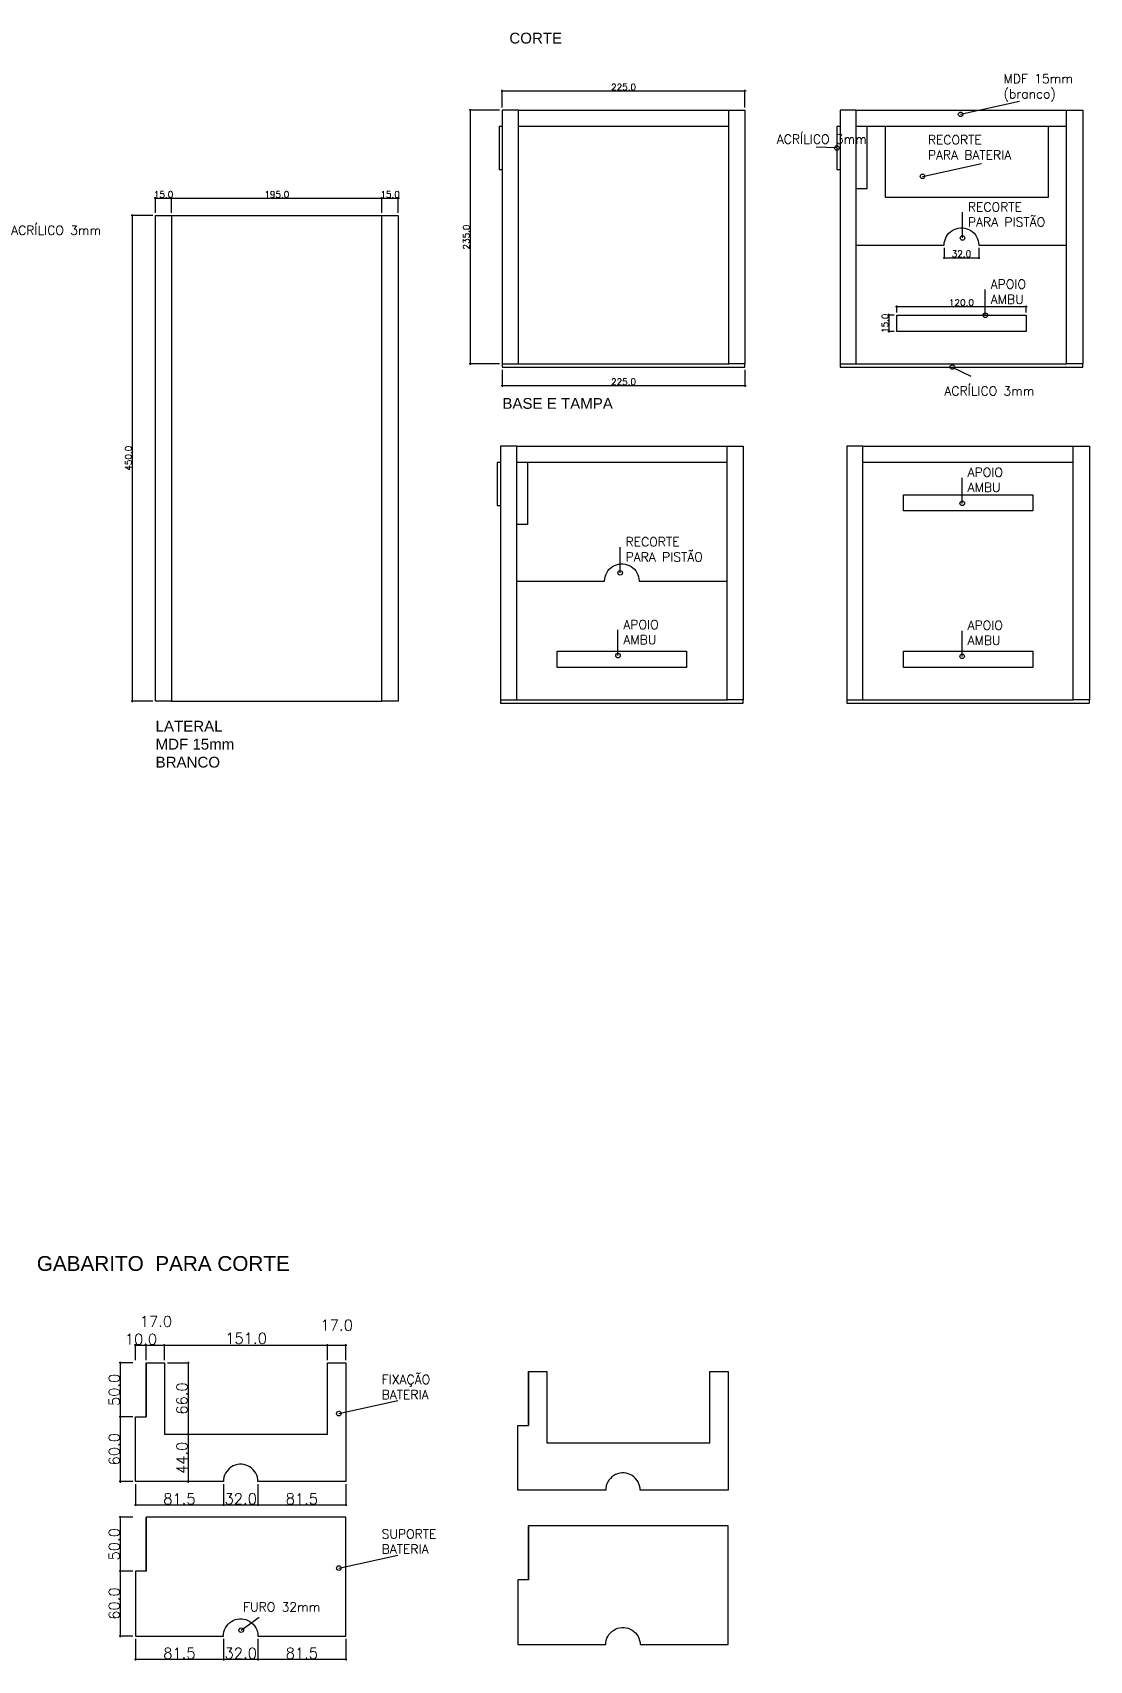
# Model space of a CAD drawing. Header units: millimetres. Extents: x 375 to 6718, y -847 to 3071.
# Drawn here: x 5738 to 6718, y -679 to 830 of the extents above; entities that cross this region are included whole.
import ezdxf

# ---------------------------------------------------------------- set-up
doc = ezdxf.new("R2010")
doc.units = ezdxf.units.MM
doc.header["$LTSCALE"] = 10
for name, color, linetype in [('01', 1, 'Continuous'), ('1000-dim1', 1, 'Continuous'), ('2', 2, 'Continuous'), ('Carimbo', 2, 'Continuous')]:
    doc.layers.add(name, color=color, linetype=linetype)
doc.layers.add('B-TEXTO02', color=2, linetype='Continuous', lineweight=20)
doc.styles.add('r80', font='romans.shx')
doc.styles.add('SR80-001', font='romans.shx', dxfattribs={"height": 0.2})
doc.styles.add('T7', font='arial.ttf')
doc.dimstyles.new('cadnorma_dim1', dxfattribs={"dimscale": 0, "dimtxt": 6, "dimasz": 1.2, "dimexe": 1, "dimexo": 2.5, "dimgap": 0.6, "dimtad": 1, "dimdec": 1, "dimzin": 4, "dimdsep": 46, "dimtxsty": 'r80', "dimblk": 'ARCHTICK', "dimcen": -1, "dimdle": 1, "dimclrd": 1, "dimclre": 1, "dimclrt": 2, "dimaunit": 1, "dimazin": 0, "dimtfac": 1, "dimtdec": 1, "dimtix": 1, "dimtmove": 2, "dimatfit": 0, "dimfxl": 0, "dimtolj": 1, "dimtzin": 0, "dimarcsym": 0})

# ---------------------------------------------------------------- blocks, each defined once
blk = doc.blocks.new('_ArchTick')
at = {"color": 0, "linetype": 'ByBlock', "const_width": 0.15}
blk.add_lwpolyline([(-0.5, -0.5), (0.5, 0.5)], dxfattribs=at)
blk = doc.blocks.new('*D89')
at = {"layer": '1000-dim1', "color": 1, "lineweight": -2}
for p, q in [((5852, 676.4), (5850.8, 676.4)), ((5852, 663), (5852, 677.4)), ((5852, 676.4), (5867, 676.4)), ((5867, 663), (5867, 677.4)), ((5867, 676.4), (5868.2, 676.4))]:
    blk.add_line(p, q, dxfattribs=at)
at = {"layer": 'Defpoints', "color": 0}
for p in [(5867, 676.4), (5852, 660.5), (5867, 660.5)]:
    blk.add_point(p, dxfattribs=at)
at = {"layer": '1000-dim1', "color": 1, "lineweight": -2, "xscale": 1.2, "yscale": 1.2, "zscale": 1.2}
blk.add_blockref('_ArchTick', (5852, 676.4), dxfattribs=at)
at = {"layer": '1000-dim1', "color": 1, "lineweight": -2, "xscale": 1.2, "yscale": 1.2, "zscale": 1.2, "rotation": 180}
blk.add_blockref('_ArchTick', (5867, 676.4), dxfattribs=at)
at = {"layer": '1000-dim1', "color": 2, "insert": (5859.5, 680), "char_height": 6, "attachment_point": 5, "style": 'r80'}
blk.add_mtext('\\A1;15.0', dxfattribs=at)
blk = doc.blocks.new('*D90')
at = {"layer": '1000-dim1', "color": 1, "lineweight": -2}
for p, q in [((5866, 676.4), (6063, 676.4)), ((5867, 663), (5867, 677.4)), ((6062, 663), (6062, 677.4))]:
    blk.add_line(p, q, dxfattribs=at)
at = {"layer": 'Defpoints', "color": 0}
for p in [(6062, 676.4), (5867, 660.5), (6062, 660.5)]:
    blk.add_point(p, dxfattribs=at)
at = {"layer": '1000-dim1', "color": 1, "lineweight": -2, "xscale": 1.2, "yscale": 1.2, "zscale": 1.2, "rotation": 180}
blk.add_blockref('_ArchTick', (5867, 676.4), dxfattribs=at)
at = {"layer": '1000-dim1', "color": 1, "lineweight": -2, "xscale": 1.2, "yscale": 1.2, "zscale": 1.2}
blk.add_blockref('_ArchTick', (6062, 676.4), dxfattribs=at)
at = {"layer": '1000-dim1', "color": 2, "insert": (5964.5, 680), "char_height": 6, "attachment_point": 5, "style": 'r80'}
blk.add_mtext('\\A1;195.0', dxfattribs=at)
blk = doc.blocks.new('*D91')
at = {"layer": '1000-dim1', "color": 1, "lineweight": -2}
for p, q in [((6062, 676.4), (6060.8, 676.4)), ((6062, 663), (6062, 677.4)), ((6062, 676.4), (6077, 676.4)), ((6077, 663), (6077, 677.4)), ((6077, 676.4), (6078.2, 676.4))]:
    blk.add_line(p, q, dxfattribs=at)
at = {"layer": 'Defpoints', "color": 0}
for p in [(6077, 676.4), (6062, 660.5), (6077, 660.5)]:
    blk.add_point(p, dxfattribs=at)
at = {"layer": '1000-dim1', "color": 1, "lineweight": -2, "xscale": 1.2, "yscale": 1.2, "zscale": 1.2}
blk.add_blockref('_ArchTick', (6062, 676.4), dxfattribs=at)
at = {"layer": '1000-dim1', "color": 1, "lineweight": -2, "xscale": 1.2, "yscale": 1.2, "zscale": 1.2, "rotation": 180}
blk.add_blockref('_ArchTick', (6077, 676.4), dxfattribs=at)
at = {"layer": '1000-dim1', "color": 2, "insert": (6069.5, 680), "char_height": 6, "attachment_point": 5, "style": 'r80'}
blk.add_mtext('\\A1;15.0', dxfattribs=at)
blk = doc.blocks.new('*D92')
at = {"layer": '1000-dim1', "color": 1, "lineweight": -2}
for p, q in [((5849.5, 660.5), (5829.5, 660.5)), ((5830.5, 661.5), (5830.5, 209.5)), ((5849.5, 210.5), (5829.5, 210.5))]:
    blk.add_line(p, q, dxfattribs=at)
at = {"layer": 'Defpoints', "color": 0}
for p in [(5852, 660.5), (5830.5, 210.5), (5852, 210.5)]:
    blk.add_point(p, dxfattribs=at)
at = {"layer": '1000-dim1', "color": 1, "lineweight": -2, "xscale": 1.2, "yscale": 1.2, "zscale": 1.2}
for p, rotation in [((5830.5, 660.5), 90), ((5830.5, 210.5), 270)]:
    blk.add_blockref('_ArchTick', p, dxfattribs=dict(at, rotation=rotation))
at = {"layer": '1000-dim1', "color": 2, "insert": (5826.9, 435.5), "char_height": 6, "attachment_point": 5, "rotation": 90, "style": 'r80'}
blk.add_mtext('\\A1;450.0', dxfattribs=at)
blk = doc.blocks.new('*D93')
at = {"layer": '1000-dim1', "color": 1, "lineweight": -2}
for p, q in [((6172.5, 775.9), (6399.5, 775.9)), ((6173.5, 760.5), (6173.5, 776.9)), ((6398.5, 760.5), (6398.5, 776.9))]:
    blk.add_line(p, q, dxfattribs=at)
at = {"layer": 'Defpoints', "color": 0}
for p in [(6398.5, 775.9), (6173.5, 758), (6398.5, 758)]:
    blk.add_point(p, dxfattribs=at)
at = {"layer": '1000-dim1', "color": 1, "lineweight": -2, "xscale": 1.2, "yscale": 1.2, "zscale": 1.2, "rotation": 180}
blk.add_blockref('_ArchTick', (6173.5, 775.9), dxfattribs=at)
at = {"layer": '1000-dim1', "color": 1, "lineweight": -2, "xscale": 1.2, "yscale": 1.2, "zscale": 1.2}
blk.add_blockref('_ArchTick', (6398.5, 775.9), dxfattribs=at)
at = {"layer": '1000-dim1', "color": 2, "insert": (6286, 779.5), "char_height": 6, "attachment_point": 5, "style": 'r80'}
blk.add_mtext('\\A1;225.0', dxfattribs=at)
blk = doc.blocks.new('*D94')
at = {"layer": '1000-dim1', "color": 1, "lineweight": -2}
for p, q in [((6171, 758), (6142.8, 758)), ((6143.8, 759), (6143.8, 522)), ((6171, 523), (6142.8, 523))]:
    blk.add_line(p, q, dxfattribs=at)
at = {"layer": 'Defpoints', "color": 0}
for p in [(6173.5, 758), (6143.8, 523), (6173.5, 523)]:
    blk.add_point(p, dxfattribs=at)
at = {"layer": '1000-dim1', "color": 1, "lineweight": -2, "xscale": 1.2, "yscale": 1.2, "zscale": 1.2}
for p, rotation in [((6143.8, 758), 90), ((6143.8, 523), 270)]:
    blk.add_blockref('_ArchTick', p, dxfattribs=dict(at, rotation=rotation))
at = {"layer": '1000-dim1', "color": 2, "insert": (6140.2, 640.5), "char_height": 6, "attachment_point": 5, "rotation": 90, "style": 'r80'}
blk.add_mtext('\\A1;235.0', dxfattribs=at)
blk = doc.blocks.new('*D95')
at = {"layer": '1000-dim1', "color": 1, "lineweight": -2}
for p, q in [((6173.5, 517.5), (6173.5, 501.8)), ((6398.5, 517.5), (6398.5, 501.8)), ((6172.5, 502.8), (6399.5, 502.8))]:
    blk.add_line(p, q, dxfattribs=at)
at = {"layer": 'Defpoints', "color": 0}
for p in [(6173.5, 520), (6398.5, 520), (6398.5, 502.8)]:
    blk.add_point(p, dxfattribs=at)
at = {"layer": '1000-dim1', "color": 1, "lineweight": -2, "xscale": 1.2, "yscale": 1.2, "zscale": 1.2, "rotation": 180}
blk.add_blockref('_ArchTick', (6173.5, 502.8), dxfattribs=at)
at = {"layer": '1000-dim1', "color": 1, "lineweight": -2, "xscale": 1.2, "yscale": 1.2, "zscale": 1.2}
blk.add_blockref('_ArchTick', (6398.5, 502.8), dxfattribs=at)
at = {"layer": '1000-dim1', "color": 2, "insert": (6286, 506.4), "char_height": 6, "attachment_point": 5, "style": 'r80'}
blk.add_mtext('\\A1;225.0', dxfattribs=at)
blk = doc.blocks.new('*D96')
at = {"layer": '1000-dim1', "color": 1, "lineweight": -2}
for p, q in [((6536.7, 568.1), (6531, 568.1)), ((6532, 568.1), (6532, 569.3)), ((6532, 568.1), (6532, 553.1)), ((6536.7, 553.1), (6531, 553.1)), ((6532, 553.1), (6532, 551.9))]:
    blk.add_line(p, q, dxfattribs=at)
at = {"layer": 'Defpoints', "color": 0}
for p in [(6539.2, 568.1), (6532, 553.1), (6539.2, 553.1)]:
    blk.add_point(p, dxfattribs=at)
at = {"layer": '1000-dim1', "color": 1, "lineweight": -2, "xscale": 1.2, "yscale": 1.2, "zscale": 1.2}
for p, rotation in [((6532, 568.1), 270), ((6532, 553.1), 90)]:
    blk.add_blockref('_ArchTick', p, dxfattribs=dict(at, rotation=rotation))
at = {"layer": '1000-dim1', "color": 2, "insert": (6528.4, 560.6), "char_height": 6, "attachment_point": 5, "rotation": 90, "style": 'r80'}
blk.add_mtext('\\A1;15.0', dxfattribs=at)
blk = doc.blocks.new('*D97')
at = {"layer": '1000-dim1', "color": 1, "lineweight": -2}
for p, q in [((6538.2, 576.1), (6660.2, 576.1)), ((6539.2, 570.6), (6539.2, 577.1)), ((6659.2, 570.6), (6659.2, 577.1))]:
    blk.add_line(p, q, dxfattribs=at)
at = {"layer": 'Defpoints', "color": 0}
for p in [(6659.2, 576.1), (6539.2, 568.1), (6659.2, 568.1)]:
    blk.add_point(p, dxfattribs=at)
at = {"layer": '1000-dim1', "color": 1, "lineweight": -2, "xscale": 1.2, "yscale": 1.2, "zscale": 1.2, "rotation": 180}
blk.add_blockref('_ArchTick', (6539.2, 576.1), dxfattribs=at)
at = {"layer": '1000-dim1', "color": 1, "lineweight": -2, "xscale": 1.2, "yscale": 1.2, "zscale": 1.2}
blk.add_blockref('_ArchTick', (6659.2, 576.1), dxfattribs=at)
at = {"layer": '1000-dim1', "color": 2, "insert": (6599.2, 579.7), "char_height": 6, "attachment_point": 5, "style": 'r80'}
blk.add_mtext('\\A1;120.0', dxfattribs=at)
blk = doc.blocks.new('*D98')
at = {"layer": '1000-dim1', "color": 1, "lineweight": -2}
for p, q in [((6582.2, 621.3), (6616.2, 621.3)), ((6583.2, 630.6), (6583.2, 620.3)), ((6615.2, 630.6), (6615.2, 620.3))]:
    blk.add_line(p, q, dxfattribs=at)
at = {"layer": 'Defpoints', "color": 0}
for p in [(6583.2, 633.1), (6615.2, 633.1), (6615.2, 621.3)]:
    blk.add_point(p, dxfattribs=at)
at = {"layer": '1000-dim1', "color": 1, "lineweight": -2, "xscale": 1.2, "yscale": 1.2, "zscale": 1.2, "rotation": 180}
blk.add_blockref('_ArchTick', (6583.2, 621.3), dxfattribs=at)
at = {"layer": '1000-dim1', "color": 1, "lineweight": -2, "xscale": 1.2, "yscale": 1.2, "zscale": 1.2}
blk.add_blockref('_ArchTick', (6615.2, 621.3), dxfattribs=at)
at = {"layer": '1000-dim1', "color": 2, "insert": (6599.2, 624.9), "char_height": 6, "attachment_point": 5, "style": 'r80'}
blk.add_mtext('\\A1;32.0', dxfattribs=at)
blk = doc.blocks.new('*D140')
at = {"layer": '1000-dim1', "color": 1, "lineweight": -2}
for p, q in [((5833.5, -515.3), (5833.5, -535.4)), ((5915, -515.3), (5915, -535.4)), ((5832.5, -534.4), (5916, -534.4))]:
    blk.add_line(p, q, dxfattribs=at)
at = {"layer": 'Defpoints', "color": 0}
for p in [(5833.5, -512.8), (5915, -512.8), (5915, -534.4)]:
    blk.add_point(p, dxfattribs=at)
at = {"layer": '1000-dim1', "color": 1, "lineweight": -2, "xscale": 1.2, "yscale": 1.2, "zscale": 1.2, "rotation": 180}
blk.add_blockref('_ArchTick', (5833.5, -534.4), dxfattribs=at)
at = {"layer": '1000-dim1', "color": 1, "lineweight": -2, "xscale": 1.2, "yscale": 1.2, "zscale": 1.2}
blk.add_blockref('_ArchTick', (5915, -534.4), dxfattribs=at)
at = {"layer": '1000-dim1', "color": 2, "insert": (5874.2, -528.8), "char_height": 10, "attachment_point": 5, "style": 'r80'}
blk.add_mtext('\\A1;81.5', dxfattribs=at)
blk = doc.blocks.new('*D141')
at = {"layer": '1000-dim1', "color": 1, "lineweight": -2}
for p, q in [((5915, -515.3), (5915, -535.4)), ((5947, -515.3), (5947, -535.4)), ((5914, -534.4), (5948, -534.4))]:
    blk.add_line(p, q, dxfattribs=at)
at = {"layer": 'Defpoints', "color": 0}
for p in [(5915, -512.8), (5947, -512.8), (5947, -534.4)]:
    blk.add_point(p, dxfattribs=at)
at = {"layer": '1000-dim1', "color": 1, "lineweight": -2, "xscale": 1.2, "yscale": 1.2, "zscale": 1.2, "rotation": 180}
blk.add_blockref('_ArchTick', (5915, -534.4), dxfattribs=at)
at = {"layer": '1000-dim1', "color": 1, "lineweight": -2, "xscale": 1.2, "yscale": 1.2, "zscale": 1.2}
blk.add_blockref('_ArchTick', (5947, -534.4), dxfattribs=at)
at = {"layer": '1000-dim1', "color": 2, "insert": (5931, -528.8), "char_height": 10, "attachment_point": 5, "style": 'r80'}
blk.add_mtext('\\A1;32.0', dxfattribs=at)
blk = doc.blocks.new('*D142')
at = {"layer": '1000-dim1', "color": 1, "lineweight": -2}
for p, q in [((5947, -515.3), (5947, -535.4)), ((6028.5, -515.3), (6028.5, -535.4)), ((5946, -534.4), (6029.5, -534.4))]:
    blk.add_line(p, q, dxfattribs=at)
at = {"layer": 'Defpoints', "color": 0}
for p in [(5947, -512.8), (6028.5, -512.8), (6028.5, -534.4)]:
    blk.add_point(p, dxfattribs=at)
at = {"layer": '1000-dim1', "color": 1, "lineweight": -2, "xscale": 1.2, "yscale": 1.2, "zscale": 1.2, "rotation": 180}
blk.add_blockref('_ArchTick', (5947, -534.4), dxfattribs=at)
at = {"layer": '1000-dim1', "color": 1, "lineweight": -2, "xscale": 1.2, "yscale": 1.2, "zscale": 1.2}
blk.add_blockref('_ArchTick', (6028.5, -534.4), dxfattribs=at)
at = {"layer": '1000-dim1', "color": 2, "insert": (5987.7, -528.8), "char_height": 10, "attachment_point": 5, "style": 'r80'}
blk.add_mtext('\\A1;81.5', dxfattribs=at)
blk = doc.blocks.new('*D143')
at = {"layer": '1000-dim1', "color": 1, "lineweight": -2}
for p, q in [((5833.5, -386.5), (5832.3, -386.5)), ((5833.5, -400.3), (5833.5, -385.5)), ((5833.5, -386.5), (5843.5, -386.5)), ((5843.5, -400.3), (5843.5, -385.5)), ((5843.5, -386.5), (5844.7, -386.5))]:
    blk.add_line(p, q, dxfattribs=at)
at = {"layer": 'Defpoints', "color": 0}
for p in [(5843.5, -386.5), (5833.5, -402.8), (5843.5, -402.8)]:
    blk.add_point(p, dxfattribs=at)
at = {"layer": '1000-dim1', "color": 1, "lineweight": -2, "xscale": 1.2, "yscale": 1.2, "zscale": 1.2}
blk.add_blockref('_ArchTick', (5833.5, -386.5), dxfattribs=at)
at = {"layer": '1000-dim1', "color": 1, "lineweight": -2, "xscale": 1.2, "yscale": 1.2, "zscale": 1.2, "rotation": 180}
blk.add_blockref('_ArchTick', (5843.5, -386.5), dxfattribs=at)
at = {"layer": '1000-dim1', "color": 2, "insert": (5838.5, -380.9), "char_height": 10, "attachment_point": 5, "style": 'r80'}
blk.add_mtext('\\A1;10.0', dxfattribs=at)
blk = doc.blocks.new('*D144')
at = {"layer": '1000-dim1', "color": 1, "lineweight": -2}
for p, q in [((5842.5, -386.5), (5861.5, -386.5)), ((5843.5, -400.3), (5843.5, -385.5)), ((5860.5, -400.3), (5860.5, -385.5))]:
    blk.add_line(p, q, dxfattribs=at)
at = {"layer": 'Defpoints', "color": 0}
for p in [(5860.5, -386.5), (5843.5, -402.8), (5860.5, -402.8)]:
    blk.add_point(p, dxfattribs=at)
at = {"layer": '1000-dim1', "color": 1, "lineweight": -2, "xscale": 1.2, "yscale": 1.2, "zscale": 1.2, "rotation": 180}
blk.add_blockref('_ArchTick', (5843.5, -386.5), dxfattribs=at)
at = {"layer": '1000-dim1', "color": 1, "lineweight": -2, "xscale": 1.2, "yscale": 1.2, "zscale": 1.2}
blk.add_blockref('_ArchTick', (5860.5, -386.5), dxfattribs=at)
at = {"layer": '1000-dim1', "color": 2, "insert": (5852.4, -364.4), "char_height": 10, "attachment_point": 5, "style": 'r80'}
blk.add_mtext('\\A1;17.0', dxfattribs=at)
blk = doc.blocks.new('*D145')
at = {"layer": '1000-dim1', "color": 1, "lineweight": -2}
for p, q in [((5859.5, -386.5), (6012.5, -386.5)), ((5860.5, -400.3), (5860.5, -385.5)), ((6011.5, -400.3), (6011.5, -385.5))]:
    blk.add_line(p, q, dxfattribs=at)
at = {"layer": 'Defpoints', "color": 0}
for p in [(6011.5, -386.5), (5860.5, -402.8), (6011.5, -402.8)]:
    blk.add_point(p, dxfattribs=at)
at = {"layer": '1000-dim1', "color": 1, "lineweight": -2, "xscale": 1.2, "yscale": 1.2, "zscale": 1.2, "rotation": 180}
blk.add_blockref('_ArchTick', (5860.5, -386.5), dxfattribs=at)
at = {"layer": '1000-dim1', "color": 1, "lineweight": -2, "xscale": 1.2, "yscale": 1.2, "zscale": 1.2}
blk.add_blockref('_ArchTick', (6011.5, -386.5), dxfattribs=at)
at = {"layer": '1000-dim1', "color": 2, "insert": (5936, -380.1), "char_height": 10, "attachment_point": 5, "style": 'r80'}
blk.add_mtext('\\A1;151.0', dxfattribs=at)
blk = doc.blocks.new('*D146')
at = {"layer": '1000-dim1', "color": 1, "lineweight": -2}
for p, q in [((6010.5, -386.5), (6029.5, -386.5)), ((6011.5, -400.3), (6011.5, -385.5)), ((6028.5, -400.3), (6028.5, -385.5))]:
    blk.add_line(p, q, dxfattribs=at)
at = {"layer": 'Defpoints', "color": 0}
for p in [(6028.5, -386.5), (6011.5, -402.8), (6028.5, -402.8)]:
    blk.add_point(p, dxfattribs=at)
at = {"layer": '1000-dim1', "color": 1, "lineweight": -2, "xscale": 1.2, "yscale": 1.2, "zscale": 1.2, "rotation": 180}
blk.add_blockref('_ArchTick', (6011.5, -386.5), dxfattribs=at)
at = {"layer": '1000-dim1', "color": 1, "lineweight": -2, "xscale": 1.2, "yscale": 1.2, "zscale": 1.2}
blk.add_blockref('_ArchTick', (6028.5, -386.5), dxfattribs=at)
at = {"layer": '1000-dim1', "color": 2, "insert": (6020, -367.8), "char_height": 10, "attachment_point": 5, "style": 'r80'}
blk.add_mtext('\\A1;17.0', dxfattribs=at)
blk = doc.blocks.new('*D147')
at = {"layer": '1000-dim1', "color": 1, "lineweight": -2}
for p, q in [((5863, -402.8), (5883.2, -402.8)), ((5882.2, -401.8), (5882.2, -469.8)), ((5863, -468.8), (5883.2, -468.8))]:
    blk.add_line(p, q, dxfattribs=at)
at = {"layer": 'Defpoints', "color": 0}
for p in [(5860.5, -402.8), (5860.5, -468.8), (5882.2, -468.8)]:
    blk.add_point(p, dxfattribs=at)
at = {"layer": '1000-dim1', "color": 1, "lineweight": -2, "xscale": 1.2, "yscale": 1.2, "zscale": 1.2}
for p, rotation in [((5882.2, -402.8), 90), ((5882.2, -468.8), 270)]:
    blk.add_blockref('_ArchTick', p, dxfattribs=dict(at, rotation=rotation))
at = {"layer": '1000-dim1', "color": 2, "insert": (5876.6, -435.8), "char_height": 10, "attachment_point": 5, "rotation": 90, "style": 'r80'}
blk.add_mtext('\\A1;66.0', dxfattribs=at)
blk = doc.blocks.new('*D155')
at = {"layer": '1000-dim1', "color": 1, "lineweight": -2}
for p, q in [((5863, -468.8), (5883.2, -468.8)), ((5882.2, -467.8), (5882.2, -513.8)), ((5884.7, -512.8), (5883.2, -512.8))]:
    blk.add_line(p, q, dxfattribs=at)
at = {"layer": 'Defpoints', "color": 0}
for p in [(5860.5, -468.8), (5882.2, -512.8), (5882.2, -512.8)]:
    blk.add_point(p, dxfattribs=at)
at = {"layer": '1000-dim1', "color": 1, "lineweight": -2, "xscale": 1.2, "yscale": 1.2, "zscale": 1.2}
for p, rotation in [((5882.2, -468.8), 90), ((5882.2, -512.8), 270)]:
    blk.add_blockref('_ArchTick', p, dxfattribs=dict(at, rotation=rotation))
at = {"layer": '1000-dim1', "color": 2, "insert": (5876.6, -490.8), "char_height": 10, "attachment_point": 5, "rotation": 90, "style": 'r80'}
blk.add_mtext('\\A1;44.0', dxfattribs=at)
blk = doc.blocks.new('*D150')
at = {"layer": '1000-dim1', "color": 1, "lineweight": -2}
for p, q in [((5833.5, -658.4), (5833.5, -678.5)), ((5915, -658.4), (5915, -678.5)), ((5832.5, -677.5), (5916, -677.5))]:
    blk.add_line(p, q, dxfattribs=at)
at = {"layer": 'Defpoints', "color": 0}
for p in [(5833.5, -655.9), (5915, -655.9), (5915, -677.5)]:
    blk.add_point(p, dxfattribs=at)
at = {"layer": '1000-dim1', "color": 1, "lineweight": -2, "xscale": 1.2, "yscale": 1.2, "zscale": 1.2, "rotation": 180}
blk.add_blockref('_ArchTick', (5833.5, -677.5), dxfattribs=at)
at = {"layer": '1000-dim1', "color": 1, "lineweight": -2, "xscale": 1.2, "yscale": 1.2, "zscale": 1.2}
blk.add_blockref('_ArchTick', (5915, -677.5), dxfattribs=at)
at = {"layer": '1000-dim1', "color": 2, "insert": (5874.2, -671.9), "char_height": 10, "attachment_point": 5, "style": 'r80'}
blk.add_mtext('\\A1;81.5', dxfattribs=at)
blk = doc.blocks.new('*D151')
at = {"layer": '1000-dim1', "color": 1, "lineweight": -2}
for p, q in [((5915, -658.4), (5915, -678.5)), ((5947, -658.4), (5947, -678.5)), ((5914, -677.5), (5948, -677.5))]:
    blk.add_line(p, q, dxfattribs=at)
at = {"layer": 'Defpoints', "color": 0}
for p in [(5915, -655.9), (5947, -655.9), (5947, -677.5)]:
    blk.add_point(p, dxfattribs=at)
at = {"layer": '1000-dim1', "color": 1, "lineweight": -2, "xscale": 1.2, "yscale": 1.2, "zscale": 1.2, "rotation": 180}
blk.add_blockref('_ArchTick', (5915, -677.5), dxfattribs=at)
at = {"layer": '1000-dim1', "color": 1, "lineweight": -2, "xscale": 1.2, "yscale": 1.2, "zscale": 1.2}
blk.add_blockref('_ArchTick', (5947, -677.5), dxfattribs=at)
at = {"layer": '1000-dim1', "color": 2, "insert": (5931, -671.9), "char_height": 10, "attachment_point": 5, "style": 'r80'}
blk.add_mtext('\\A1;32.0', dxfattribs=at)
blk = doc.blocks.new('*D152')
at = {"layer": '1000-dim1', "color": 1, "lineweight": -2}
for p, q in [((5947, -658.4), (5947, -678.5)), ((6028.5, -658.4), (6028.5, -678.5)), ((5946, -677.5), (6029.5, -677.5))]:
    blk.add_line(p, q, dxfattribs=at)
at = {"layer": 'Defpoints', "color": 0}
for p in [(5947, -655.9), (6028.5, -655.9), (6028.5, -677.5)]:
    blk.add_point(p, dxfattribs=at)
at = {"layer": '1000-dim1', "color": 1, "lineweight": -2, "xscale": 1.2, "yscale": 1.2, "zscale": 1.2, "rotation": 180}
blk.add_blockref('_ArchTick', (5947, -677.5), dxfattribs=at)
at = {"layer": '1000-dim1', "color": 1, "lineweight": -2, "xscale": 1.2, "yscale": 1.2, "zscale": 1.2}
blk.add_blockref('_ArchTick', (6028.5, -677.5), dxfattribs=at)
at = {"layer": '1000-dim1', "color": 2, "insert": (5987.7, -671.9), "char_height": 10, "attachment_point": 5, "style": 'r80'}
blk.add_mtext('\\A1;81.5', dxfattribs=at)
blk = doc.blocks.new('*D153')
at = {"layer": '1000-dim1', "color": 1, "lineweight": -2}
for p, q in [((5831, -545.9), (5818.4, -545.9)), ((5819.4, -544.9), (5819.4, -596.9)), ((5831, -595.9), (5818.4, -595.9))]:
    blk.add_line(p, q, dxfattribs=at)
at = {"layer": 'Defpoints', "color": 0}
for p in [(5833.5, -545.9), (5819.4, -595.9), (5833.5, -595.9)]:
    blk.add_point(p, dxfattribs=at)
at = {"layer": '1000-dim1', "color": 1, "lineweight": -2, "xscale": 1.2, "yscale": 1.2, "zscale": 1.2}
for p, rotation in [((5819.4, -545.9), 90), ((5819.4, -595.9), 270)]:
    blk.add_blockref('_ArchTick', p, dxfattribs=dict(at, rotation=rotation))
at = {"layer": '1000-dim1', "color": 2, "insert": (5813.8, -570.9), "char_height": 10, "attachment_point": 5, "rotation": 90, "style": 'r80'}
blk.add_mtext('\\A1;50.0', dxfattribs=at)
blk = doc.blocks.new('*D154')
at = {"layer": '1000-dim1', "color": 1, "lineweight": -2}
for p, q in [((5831, -595.9), (5818.4, -595.9)), ((5819.4, -594.9), (5819.4, -656.9)), ((5831, -655.9), (5818.4, -655.9))]:
    blk.add_line(p, q, dxfattribs=at)
at = {"layer": 'Defpoints', "color": 0}
for p in [(5833.5, -595.9), (5819.4, -655.9), (5833.5, -655.9)]:
    blk.add_point(p, dxfattribs=at)
at = {"layer": '1000-dim1', "color": 1, "lineweight": -2, "xscale": 1.2, "yscale": 1.2, "zscale": 1.2}
for p, rotation in [((5819.4, -595.9), 90), ((5819.4, -655.9), 270)]:
    blk.add_blockref('_ArchTick', p, dxfattribs=dict(at, rotation=rotation))
at = {"layer": '1000-dim1', "color": 2, "insert": (5813.8, -625.9), "char_height": 10, "attachment_point": 5, "rotation": 90, "style": 'r80'}
blk.add_mtext('\\A1;60.0', dxfattribs=at)
blk = doc.blocks.new('*D148')
at = {"layer": '1000-dim1', "color": 1, "lineweight": -2}
for p, q in [((5831, -402.8), (5818.4, -402.8)), ((5819.4, -401.8), (5819.4, -453.8)), ((5831, -452.8), (5818.4, -452.8))]:
    blk.add_line(p, q, dxfattribs=at)
at = {"layer": 'Defpoints', "color": 0}
for p in [(5833.5, -402.8), (5819.4, -452.8), (5833.5, -452.8)]:
    blk.add_point(p, dxfattribs=at)
at = {"layer": '1000-dim1', "color": 1, "lineweight": -2, "xscale": 1.2, "yscale": 1.2, "zscale": 1.2}
for p, rotation in [((5819.4, -402.8), 90), ((5819.4, -452.8), 270)]:
    blk.add_blockref('_ArchTick', p, dxfattribs=dict(at, rotation=rotation))
at = {"layer": '1000-dim1', "color": 2, "insert": (5813.8, -427.8), "char_height": 10, "attachment_point": 5, "rotation": 90, "style": 'r80'}
blk.add_mtext('\\A1;50.0', dxfattribs=at)
blk = doc.blocks.new('*D149')
at = {"layer": '1000-dim1', "color": 1, "lineweight": -2}
for p, q in [((5819.4, -451.8), (5819.4, -513.8)), ((5831, -452.8), (5818.4, -452.8)), ((5831, -512.8), (5818.4, -512.8))]:
    blk.add_line(p, q, dxfattribs=at)
at = {"layer": 'Defpoints', "color": 0}
for p in [(5833.5, -452.8), (5819.4, -512.8), (5833.5, -512.8)]:
    blk.add_point(p, dxfattribs=at)
at = {"layer": '1000-dim1', "color": 1, "lineweight": -2, "xscale": 1.2, "yscale": 1.2, "zscale": 1.2}
for p, rotation in [((5819.4, -452.8), 90), ((5819.4, -512.8), 270)]:
    blk.add_blockref('_ArchTick', p, dxfattribs=dict(at, rotation=rotation))
at = {"layer": '1000-dim1', "color": 2, "insert": (5813.8, -482.8), "char_height": 10, "attachment_point": 5, "rotation": 90, "style": 'r80'}
blk.add_mtext('\\A1;60.0', dxfattribs=at)

msp = doc.modelspace()

# ---------------------------------------------------------------- linework, layer by layer
at = {"layer": '01'}
for p, q in [((6598.47, 754.24), (6653.14, 766.31)), ((6483.73, 723.05), (6464.69, 723.71)), ((6563.08, 696.75), (6617.76, 708.81)), ((6600.23, 639.64), (6600.23, 663.44)), ((6621.34, 568.05), (6621.34, 591.86)), ((6590.7, 520.05), (6607.82, 511.63)), ((6599.96, 393.71), (6599.95, 417.52)), ((6282.84, 329.32), (6282.83, 353.13)), ((6280.8, 252.62), (6280.79, 276.42)), ((6599.9, 251.93), (6599.89, 275.73)), ((6021.96, -449.75), (6076.64, -437.69)), ((6021.96, -592.92), (6076.64, -580.85)), ((5931.5, -650.5), (5948, -638.43))]:
    msp.add_line(p, q, dxfattribs=at)
for centre in [(6598.47, 754.24), (6483.73, 723.05), (6563.08, 696.75), (6600.23, 639.64), (6621.34, 568.05), (6590.7, 520.05), (6599.96, 393.71), (6282.84, 329.32), (6280.8, 252.62), (6599.9, 251.93), (6021.96, -449.75), (6021.96, -592.92), (5931.5, -650.5)]:
    msp.add_circle(centre, 2.13, dxfattribs=at)
at = {"layer": '2'}
for p, q in [((6188.5, 758.05), (6383.5, 758.05)), ((6501.73, 758.05), (6696.73, 758.05)), ((6383.5, 743.05), (6188.5, 743.05)), ((6696.73, 743.05), (6501.73, 743.05)), ((5867, 660.55), (6062, 660.55)), ((6188.5, 523.05), (6383.5, 523.05)), ((6501.73, 523.05), (6696.73, 523.05)), ((6186.88, 446.65), (6381.88, 446.65)), ((6507.91, 446.65), (6702.91, 446.65)), ((6381.88, 431.65), (6186.88, 431.65)), ((6702.91, 431.65), (6507.91, 431.65)), ((6186.88, 211.65), (6381.88, 211.65)), ((6507.91, 211.65), (6702.91, 211.65)), ((5867, 210.55), (6062, 210.55))]:
    msp.add_line(p, q, dxfattribs=at)
for points in [[(6173.5, 523.05), (6188.5, 523.05), (6188.5, 758.05), (6173.5, 758.05)], [(6383.5, 758.05), (6398.5, 758.05), (6398.5, 523.05), (6383.5, 523.05)], [(6486.73, 523.05), (6501.73, 523.05), (6501.73, 758.05), (6486.73, 758.05)], [(6696.73, 758.05), (6711.73, 758.05), (6711.73, 523.05), (6696.73, 523.05)], [(5852, 660.55), (5867, 660.55), (5867, 210.55), (5852, 210.55)], [(6062, 660.55), (6077, 660.55), (6077, 210.55), (6062, 210.55)], [(6539.23, 568.05), (6659.23, 568.05), (6659.23, 553.05), (6539.23, 553.05)], [(6171.88, 211.65), (6186.88, 211.65), (6186.88, 446.65), (6171.88, 446.65)], [(6381.88, 446.65), (6396.88, 446.65), (6396.88, 211.65), (6381.88, 211.65)], [(6492.91, 211.65), (6507.91, 211.65), (6507.91, 446.65), (6492.91, 446.65)], [(6702.91, 446.65), (6717.91, 446.65), (6717.91, 211.65), (6702.91, 211.65)], [(6545.41, 401.65), (6665.41, 401.65), (6665.41, 386.65), (6545.41, 386.65)], [(6224.38, 256.65), (6344.38, 256.65), (6344.38, 241.65), (6224.38, 241.65)], [(6545.41, 256.65), (6665.41, 256.65), (6665.41, 241.65), (6545.41, 241.65)]]:
    msp.add_lwpolyline(points, close=True, dxfattribs=at)
for points in [[(6173.5, 743.05), (6170.5, 743.05), (6170.5, 703.05), (6173.5, 703.05)], [(6486.73, 743.05), (6483.73, 743.05), (6483.73, 703.05), (6486.73, 703.05)], [(6501.73, 685.55), (6511.73, 685.55), (6511.73, 743.05)], [(6679.73, 743.05), (6679.73, 677.05), (6528.73, 677.05), (6528.73, 743.05)], [(6501.73, 633.05), (6583.23, 633.05), (6583.36, 635.06), (6583.73, 637.03), (6584.35, 638.94), (6585.21, 640.76), (6586.29, 642.46), (6587.57, 644.01), (6589.03, 645.38), (6590.66, 646.56), (6592.42, 647.53), (6594.29, 648.27), (6596.23, 648.77), (6598.22, 649.02), (6600.23, 649.02), (6602.23, 648.77), (6604.17, 648.27), (6606.04, 647.53), (6607.8, 646.56), (6609.43, 645.38), (6610.89, 644.01), (6612.17, 642.46), (6613.25, 640.76), (6614.11, 638.94), (6614.73, 637.03), (6615.1, 635.06), (6615.23, 633.05), (6696.73, 633.05)], [(6173.5, 523.05), (6173.5, 520.05), (6398.5, 520.05), (6398.5, 523.05)], [(6486.73, 523.05), (6486.73, 520.05), (6711.73, 520.05), (6711.73, 523.05)], [(6171.88, 431.65), (6168.88, 431.65), (6168.88, 391.65), (6171.88, 391.65)], [(6196.88, 431.65), (6196.88, 374.15), (6186.88, 374.15)], [(6186.88, 321.65), (6268.38, 321.65), (6268.5, 323.65), (6268.88, 325.62), (6269.5, 327.54), (6270.36, 329.35), (6271.43, 331.05), (6272.72, 332.6), (6274.18, 333.97), (6275.81, 335.16), (6277.57, 336.12), (6279.43, 336.86), (6281.38, 337.36), (6283.37, 337.61), (6285.38, 337.61), (6287.38, 337.36), (6289.32, 336.86), (6291.19, 336.12), (6292.95, 335.16), (6294.58, 333.97), (6296.04, 332.6), (6297.32, 331.05), (6298.4, 329.35), (6299.25, 327.54), (6299.88, 325.62), (6300.25, 323.65), (6300.38, 321.65), (6381.88, 321.65)], [(6171.88, 211.65), (6171.88, 208.65), (6396.88, 208.65), (6396.88, 211.65)], [(6492.91, 211.65), (6492.91, 208.65), (6717.91, 208.65), (6717.91, 211.65)], [(5843.47, -402.75), (5860.47, -402.75), (5860.47, -468.75), (6011.47, -468.75), (6011.47, -402.75), (6028.47, -402.75), (6028.47, -407.75), (6028.47, -417.75), (6028.47, -481.75), (6028.47, -512.75), (5946.97, -512.75), (5946.84, -510.75), (5946.47, -508.78), (5945.85, -506.86), (5944.99, -505.05), (5943.91, -503.35), (5942.63, -501.8), (5941.17, -500.43), (5939.54, -499.25), (5937.78, -498.28), (5935.91, -497.54), (5933.97, -497.04), (5931.97, -496.79), (5929.97, -496.79), (5927.97, -497.04), (5926.03, -497.54), (5924.16, -498.28), (5922.4, -499.25), (5920.77, -500.43), (5919.31, -501.8), (5918.03, -503.35), (5916.95, -505.05), (5916.09, -506.86), (5915.47, -508.78), (5915.1, -510.75), (5914.97, -512.75), (5833.47, -512.75), (5833.47, -452.75), (5843.47, -452.75), (5843.47, -402.75), (5843.47, -452.75)], [(6197.89, -410.75), (6214.89, -410.75), (6214.89, -476.75), (6365.89, -476.75), (6365.89, -410.75), (6382.89, -410.75), (6382.89, -415.75), (6382.89, -425.75), (6382.89, -489.75), (6382.89, -520.75), (6301.39, -520.75), (6301.27, -518.75), (6300.89, -516.77), (6300.27, -514.86), (6299.42, -513.04), (6298.34, -511.35), (6297.06, -509.8), (6295.59, -508.42), (6293.97, -507.24), (6292.21, -506.28), (6290.34, -505.54), (6288.39, -505.04), (6286.4, -504.78), (6284.39, -504.78), (6282.4, -505.04), (6280.45, -505.54), (6278.58, -506.28), (6276.82, -507.24), (6275.2, -508.42), (6273.73, -509.8), (6272.45, -511.35), (6271.37, -513.04), (6270.52, -514.86), (6269.9, -516.77), (6269.52, -518.75), (6269.39, -520.75), (6187.89, -520.75), (6187.89, -460.75), (6197.89, -460.75), (6197.89, -410.75), (6197.89, -460.75)], [(5843.47, -595.92), (5843.47, -545.92), (5843.47, -595.92), (5833.47, -595.92), (5833.47, -655.92), (5914.97, -655.92), (5915.1, -653.91), (5915.47, -651.94), (5916.09, -650.03), (5916.95, -648.21), (5918.03, -646.51), (5919.31, -644.97), (5920.77, -643.59), (5922.4, -642.41), (5924.16, -641.44), (5926.03, -640.7), (5927.97, -640.2), (5929.97, -639.95), (5931.97, -639.95), (5933.97, -640.2), (5935.91, -640.7), (5937.78, -641.44), (5939.54, -642.41), (5941.17, -643.59), (5942.63, -644.97), (5943.91, -646.51), (5944.99, -648.21), (5945.85, -650.03), (5946.47, -651.94), (5946.84, -653.91), (5946.97, -655.92), (6028.47, -655.92), (6028.47, -624.92), (6028.47, -560.92), (6028.47, -550.92), (6028.47, -545.92), (5843.47, -545.92)], [(6197.89, -603.92), (6197.89, -553.92), (6197.89, -603.92), (6187.89, -603.92), (6187.89, -663.92), (6269.39, -663.92), (6269.52, -661.91), (6269.9, -659.94), (6270.52, -658.03), (6271.37, -656.21), (6272.45, -654.51), (6273.73, -652.96), (6275.2, -651.59), (6276.82, -650.41), (6278.58, -649.44), (6280.45, -648.7), (6282.4, -648.2), (6284.39, -647.95), (6286.4, -647.95), (6288.39, -648.2), (6290.34, -648.7), (6292.21, -649.44), (6293.97, -650.41), (6295.59, -651.59), (6297.06, -652.96), (6298.34, -654.51), (6299.42, -656.21), (6300.27, -658.03), (6300.89, -659.94), (6301.27, -661.91), (6301.39, -663.92), (6382.89, -663.92), (6382.89, -632.92), (6382.89, -568.92), (6382.89, -558.92), (6382.89, -553.92), (6197.89, -553.92)]]:
    msp.add_lwpolyline(points, dxfattribs=at)

# ---------------------------------------------------------------- texts
at = {"layer": 'B-TEXTO02', "attachment_point": 4, "style": 'SR80-001'}
for s, insert, char_height, width in [('\\A1;MDF 15mm\\P(branco)', (6638.18, 778.8), 8.4008, 89.6409), ('\\A1;ACRÍLICO 3mm', (6428, 731.2), 8.4008, 89.6409), ('\\A1;RECORTE PARA BATERIA', (6568.04, 723.63), 8.4008, 89.6409), ('\\A1;RECORTE PARA PISTÃO', (6605.2, 661.41), 8.4008, 89.6409), ('\\A1;ACRÍLICO 3mm', (5718.15, 646.8), 8.4008, 89.6409), ('\\A1;APOIO \\PAMBU', (6626.31, 589.82), 8.401, 89.6409), ('\\A1;ACRÍLICO 3mm', (6583.42, 497.86), 8.4008, 89.6409), ('\\A1;APOIO \\PAMBU', (6604.92, 415.49), 8.401, 89.6409), ('\\A1;RECORTE PARA PISTÃO', (6287.8, 351.1), 8.4008, 89.6409), ('\\A1;APOIO \\PAMBU', (6285.76, 274.39), 8.401, 89.6409), ('\\A1;APOIO \\PAMBU', (6604.86, 273.7), 8.401, 89.6409), ('\\A1;FIXAÇÃO \\PBATERIA', (6061.68, -425.2), 8.4008, 86.6256), ('\\A1;SUPORTE BATERIA', (6061.68, -568.36), 8.4008, 89.6409), ('\\A1;FURO 32mm', (5933.21, -628.94), 8.4008, 89.6409)]:
    msp.add_mtext(s, dxfattribs=dict(at, insert=insert, char_height=char_height, width=width))
at = {"layer": 'Carimbo', "attachment_point": 1, "style": 'T7'}
for s, width, heights, insert, char_height in [('CORTE', 108.6812, [50.23], (6180.1, 829.85), 10), ('BASE E TAMPA', 108.6812, [50.23], (6173.6, 491.34), 10), ('LATERAL \\PMDF 15mm BRANCO', 108.6812, [50.23], (5852.1, 192.22), 10), ('GABARITO  PARA CORTE ', 276.2516, [57.3], (5741.98, -303.82), 13.7365)]:
    msp.add_mtext_dynamic_manual_height_columns(s, width=width, gutter_width=5, heights=heights, dxfattribs=dict(at, insert=insert, char_height=char_height))

# ---------------------------------------------------------------- dimensions: what is measured, and where the dimension line sits
at = {"layer": '1000-dim1'}
for base, p1, p2, override, picture, middle in [((6398.5, 775.88), (6173.5, 758.05), (6398.5, 758.05), {"dimscale": 1}, '*D93', (6286, 779.48)), ((5867, 676.45), (5852, 660.55), (5867, 660.55), {"dimscale": 1}, '*D89', (5859.5, 680.05)), ((6062, 676.45), (5867, 660.55), (6062, 660.55), {"dimscale": 1}, '*D90', (5964.5, 680.05)), ((6077, 676.45), (6062, 660.55), (6077, 660.55), {"dimscale": 1}, '*D91', (6069.5, 680.05)), ((6615.23, 621.31), (6583.23, 633.05), (6615.23, 633.05), {"dimscale": 1}, '*D98', (6599.23, 624.91)), ((6659.23, 576.09), (6539.23, 568.05), (6659.23, 568.05), {"dimscale": 1}, '*D97', (6599.23, 579.69)), ((6398.5, 502.8), (6173.5, 520.05), (6398.5, 520.05), {"dimscale": 1}, '*D95', (6286, 506.4)), ((5843.47, -386.51), (5833.47, -402.75), (5843.47, -402.75), {"dimscale": 1, "dimtxt": 10}, '*D143', (5838.47, -380.91)), ((5914.97, -534.38), (5833.47, -512.75), (5914.97, -512.75), {"dimscale": 1, "dimtxt": 10}, '*D140', (5874.22, -528.78)), ((5946.97, -534.38), (5914.97, -512.75), (5946.97, -512.75), {"dimscale": 1, "dimtxt": 10}, '*D141', (5930.97, -528.78)), ((6028.47, -534.38), (5946.97, -512.75), (6028.47, -512.75), {"dimscale": 1, "dimtxt": 10}, '*D142', (5987.72, -528.78)), ((5914.97, -677.54), (5833.47, -655.92), (5914.97, -655.92), {"dimscale": 1, "dimtxt": 10}, '*D150', (5874.22, -671.94)), ((5946.97, -677.54), (5914.97, -655.92), (5946.97, -655.92), {"dimscale": 1, "dimtxt": 10}, '*D151', (5930.97, -671.94)), ((6028.47, -677.54), (5946.97, -655.92), (6028.47, -655.92), {"dimscale": 1, "dimtxt": 10}, '*D152', (5987.72, -671.94))]:
    dim = msp.add_linear_dim(base=base, p1=p1, p2=p2, dimstyle='cadnorma_dim1', override=override, dxfattribs=at)
    dim.commit()
    dim.dimension.update_dxf_attribs({"geometry": picture, "text_midpoint": middle})
for base, p1, p2, override, picture, middle in [((6143.81, 523.05), (6173.5, 758.05), (6173.5, 523.05), {"dimscale": 1}, '*D94', (6140.21, 640.55)), ((5830.55, 210.55), (5852, 660.55), (5852, 210.55), {"dimscale": 1}, '*D92', (5826.95, 435.55)), ((6532.02, 553.05), (6539.23, 568.05), (6539.23, 553.05), {"dimscale": 1}, '*D96', (6528.42, 560.55)), ((5819.44, -452.75), (5833.47, -402.75), (5833.47, -452.75), {"dimscale": 1, "dimtxt": 10}, '*D148', (5813.84, -427.75)), ((5882.2, -468.75), (5860.47, -402.75), (5860.47, -468.75), {"dimscale": 1, "dimtxt": 10}, '*D147', (5876.6, -435.75)), ((5819.44, -512.75), (5833.47, -452.75), (5833.47, -512.75), {"dimscale": 1, "dimtxt": 10}, '*D149', (5813.84, -482.75)), ((5882.2, -512.75), (5860.47, -468.75), (5882.2, -512.75), {"dimscale": 1, "dimtxt": 10}, '*D155', (5876.6, -490.75)), ((5819.44, -595.92), (5833.47, -545.92), (5833.47, -595.92), {"dimscale": 1, "dimtxt": 10}, '*D153', (5813.84, -570.92)), ((5819.44, -655.92), (5833.47, -595.92), (5833.47, -655.92), {"dimscale": 1, "dimtxt": 10}, '*D154', (5813.84, -625.92))]:
    dim = msp.add_linear_dim(base=base, p1=p1, p2=p2, angle=90, dimstyle='cadnorma_dim1', override=override, dxfattribs=at)
    dim.commit()
    dim.dimension.update_dxf_attribs({"geometry": picture, "text_midpoint": middle})
for base, p1, p2, picture, middle in [((5860.47, -386.51), (5843.47, -402.75), (5860.47, -402.75), '*D144', (5852.41, -364.36)), ((6028.47, -386.51), (6011.47, -402.75), (6028.47, -402.75), '*D146', (6019.97, -367.84)), ((6011.47, -386.51), (5860.47, -402.75), (6011.47, -402.75), '*D145', (5935.97, -380.11))]:
    dim = msp.add_linear_dim(base=base, p1=p1, p2=p2, dimstyle='cadnorma_dim1', override={"dimscale": 1, "dimtxt": 10}, dxfattribs=at)
    dim.commit()
    dim.dimension.update_dxf_attribs({"geometry": picture, "text_midpoint": middle, "dimtype": 160})

doc.saveas('drawing.dxf')
